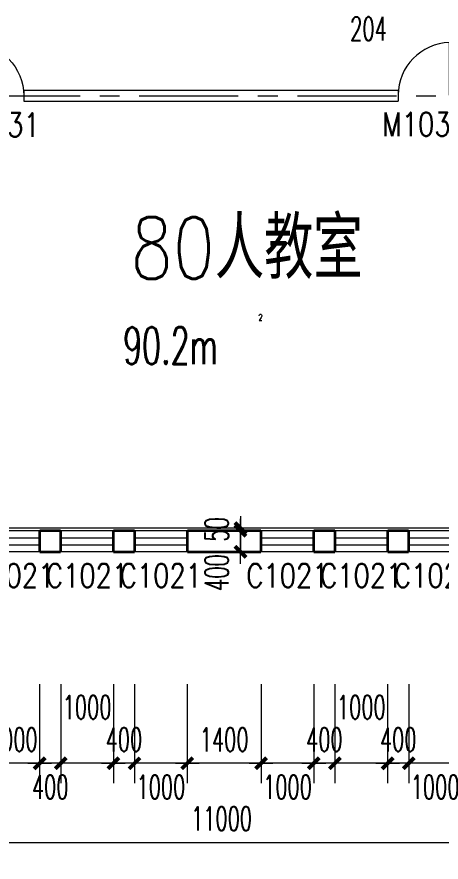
# Model space of a CAD drawing. Extents: x 1575758 to 1999219, y -897052 to -636879.
# Drawn here: x 1613863 to 1621907, y -825609 to -809576 of the extents above; entities that cross this region are included whole.
import ezdxf
from ezdxf.enums import TextEntityAlignment as Align

# ---------------------------------------------------------------- set-up
doc = ezdxf.new("R2010")
doc.units = 0
doc.header["$LTSCALE"] = 1500
doc.header["$MEASUREMENT"] = 0
doc.linetypes.add('CENTER', pattern=[2, 1.25, -0.25, 0.25, -0.25])
doc.layers.get('0').update_dxf_attribs({"linetype": 'CONTINUOUS', "lineweight": 5})
doc.layers.get('DEFPOINTS').update_dxf_attribs({"linetype": 'CONTINUOUS', "lineweight": 5})
for name, color, linetype, lineweight in [('DOTE', 7, 'CENTER', 5), ('PUB_DIM', 7, 'CONTINUOUS', 5), ('PUB_TEXT', 7, 'CONTINUOUS', 5), ('U型玻璃', 7, 'CONTINUOUS', 5), ('WALL', 7, 'CONTINUOUS', 5), ('WINDOW', 7, 'CONTINUOUS', 0), ('WINDOW_TEXT', 7, 'CONTINUOUS', 5), ('我的', 7, 'CONTINUOUS', 5)]:
    doc.layers.add(name, color=color, linetype=linetype, lineweight=lineweight)
doc.styles.add('_SIMPLEX', font='SIMPLEX.shx', dxfattribs={"width": 0.6})
doc.styles.add('DIM_FONT', font='romans.shx', dxfattribs={"width": 0.6})
doc.styles.add('H1', font='romans.shx', dxfattribs={"width": 1.2, "bigfont": 'hztxt.shx'})
doc.styles.add('SIMPLEX', font='SIMPLEX.SHX', dxfattribs={"width": 0.6})
doc.dimstyles.new('NORMAL', dxfattribs={"dimscale": 1.5, "dimtxt": 300, "dimasz": 1, "dimexe": 250, "dimexo": 300, "dimgap": 150, "dimtad": 1, "dimdec": 0, "dimdsep": 46, "dimtxsty": 'DIM_FONT', "dimblk1": '_DIMX', "dimblk2": '_DIMX', "dimsah": 1, "dimcen": 2.5, "dimdle": 0.3, "dimclrd": 256, "dimclre": 256, "dimclrt": 256, "dimadec": 0, "dimazin": 0, "dimtfac": 1, "dimtdec": 0, "dimtix": 1, "dimtmove": 2, "dimatfit": 3, "dimldrblk": '_DIMX', "dimfxl": 1, "dimtvp": 1, "dimtolj": 1, "dimtzin": 0, "dimlwd": -1, "dimlwe": -1, "dimarcsym": 0})

# ---------------------------------------------------------------- blocks, each defined once
blk = doc.blocks.new('M_A2ZXL')
blk.add_line((-0.472, 0), (-0.472, -1))
blk.add_arc((-0.5, 0), 1, 271.6231, 0)
blk = doc.blocks.new('_WBLK')
for p, q in [((-0.5, 0.5), (0.5, 0.5)), ((0.5, 0.167), (-0.5, 0.167)), ((0.5, -0.167), (-0.5, -0.167)), ((-0.5, -0.5), (0.5, -0.5))]:
    blk.add_line(p, q)
at = {"layer": 'WINDOW_TEXT', "style": 'SIMPLEX', "flags": 9}
blk.add_attdef('A', text='', height=1, dxfattribs=at).set_placement((0, 1.5), align=Align.MIDDLE)
blk = doc.blocks.new('_DIMX')
blk.add_line((-150, 0), (150, 0))
at = {"const_width": 50}
blk.add_lwpolyline([(-70, -70), (70, 70)], dxfattribs=at)
blk = doc.blocks.new('*D713')
at = {"layer": 'DEFPOINTS', "color": 0, "lineweight": 5}
for p in [(1612243, -821818), (1623243, -821784), (1623243, -825234)]:
    blk.add_point(p, dxfattribs=at)
at = {"layer": 'PUB_DIM'}
for p, q in [((1612243, -822268), (1612243, -825609)), ((1623243, -822234), (1623243, -825609)), ((1612245, -825234), (1623242, -825234))]:
    blk.add_line(p, q, dxfattribs=at)
at = {"layer": 'PUB_DIM', "xscale": 1.5, "yscale": 1.5, "zscale": 1.5, "rotation": 180}
blk.add_blockref('_DIMX', (1612243, -825234), dxfattribs=at)
at = {"layer": 'PUB_DIM', "xscale": 1.5, "yscale": 1.5, "zscale": 1.5}
blk.add_blockref('_DIMX', (1623243, -825234), dxfattribs=at)
at = {"layer": 'PUB_DIM', "insert": (1617743, -824784), "char_height": 450, "attachment_point": 5, "style": 'DIM_FONT'}
blk.add_mtext('\\A1;11000', dxfattribs=at)
blk = doc.blocks.new('*D784')
at = {"layer": 'DEFPOINTS', "color": 0, "lineweight": 5}
for p in [(1621293, -821784), (1622293, -821784), (1621293, -823734)]:
    blk.add_point(p, dxfattribs=at)
at = {"layer": 'PUB_DIM'}
for p, q in [((1621293, -822234), (1621293, -824109)), ((1622293, -822234), (1622293, -824109)), ((1622292, -823734), (1621295, -823734))]:
    blk.add_line(p, q, dxfattribs=at)
at = {"layer": 'PUB_DIM', "xscale": 1.5, "yscale": 1.5, "zscale": 1.5}
for p, rotation in [((1621293, -823734), 179.9999999999866), ((1622293, -823734), 359.9999999999867)]:
    blk.add_blockref('_DIMX', p, dxfattribs=dict(at, rotation=rotation))
at = {"layer": 'PUB_DIM', "insert": (1621793, -824184), "char_height": 450, "attachment_point": 5, "style": 'DIM_FONT'}
blk.add_mtext('\\A1;1000', dxfattribs=at)
blk = doc.blocks.new('*D785')
at = {"layer": 'DEFPOINTS', "color": 0, "lineweight": 5}
for p in [(1620893, -821784), (1621293, -821784), (1620893, -823734)]:
    blk.add_point(p, dxfattribs=at)
at = {"layer": 'PUB_DIM'}
for p, q in [((1620893, -822234), (1620893, -824109)), ((1621293, -822234), (1621293, -824109)), ((1620892, -823734), (1620890, -823734)), ((1621293, -823734), (1620893, -823734)), ((1621295, -823734), (1621296, -823734))]:
    blk.add_line(p, q, dxfattribs=at)
at = {"layer": 'PUB_DIM', "xscale": 1.5, "yscale": 1.5, "zscale": 1.5}
blk.add_blockref('_DIMX', (1620893, -823734), dxfattribs=at)
at = {"layer": 'PUB_DIM', "xscale": 1.5, "yscale": 1.5, "zscale": 1.5, "rotation": 180}
blk.add_blockref('_DIMX', (1621293, -823734), dxfattribs=at)
at = {"layer": 'PUB_DIM', "insert": (1621093, -823284), "char_height": 450, "attachment_point": 5, "style": 'DIM_FONT'}
blk.add_mtext('\\A1;400', dxfattribs=at)
blk = doc.blocks.new('*D786')
at = {"layer": 'DEFPOINTS', "color": 0, "lineweight": 5}
for p in [(1619893, -821784), (1620893, -821784), (1619893, -823734)]:
    blk.add_point(p, dxfattribs=at)
at = {"layer": 'PUB_DIM'}
for p, q in [((1619893, -822234), (1619893, -824109)), ((1620893, -822234), (1620893, -824109)), ((1620892, -823734), (1619895, -823734))]:
    blk.add_line(p, q, dxfattribs=at)
at = {"layer": 'PUB_DIM', "xscale": 1.5, "yscale": 1.5, "zscale": 1.5}
for p, rotation in [((1619893, -823734), 179.9999999999866), ((1620893, -823734), 359.9999999999867)]:
    blk.add_blockref('_DIMX', p, dxfattribs=dict(at, rotation=rotation))
at = {"layer": 'PUB_DIM', "insert": (1620393, -822671), "char_height": 450, "attachment_point": 5, "style": 'DIM_FONT'}
blk.add_mtext('\\A1;1000', dxfattribs=at)
blk = doc.blocks.new('*D787')
at = {"layer": 'DEFPOINTS', "color": 0, "lineweight": 5}
for p in [(1619493, -821784), (1619893, -821784), (1619493, -823734)]:
    blk.add_point(p, dxfattribs=at)
at = {"layer": 'PUB_DIM'}
for p, q in [((1619493, -822234), (1619493, -824109)), ((1619893, -822234), (1619893, -824109)), ((1619492, -823734), (1619490, -823734)), ((1619893, -823734), (1619493, -823734)), ((1619895, -823734), (1619896, -823734))]:
    blk.add_line(p, q, dxfattribs=at)
at = {"layer": 'PUB_DIM', "xscale": 1.5, "yscale": 1.5, "zscale": 1.5}
for p, rotation in [((1619493, -823734), 359.9999999999833), ((1619893, -823734), 179.9999999999833)]:
    blk.add_blockref('_DIMX', p, dxfattribs=dict(at, rotation=rotation))
at = {"layer": 'PUB_DIM', "insert": (1619693, -823284), "char_height": 450, "attachment_point": 5, "style": 'DIM_FONT'}
blk.add_mtext('\\A1;400', dxfattribs=at)
blk = doc.blocks.new('*D788')
at = {"layer": 'DEFPOINTS', "color": 0, "lineweight": 5}
for p in [(1618493, -821784), (1619493, -821784), (1618493, -823734)]:
    blk.add_point(p, dxfattribs=at)
at = {"layer": 'PUB_DIM'}
for p, q in [((1618493, -822234), (1618493, -824109)), ((1619493, -822234), (1619493, -824109)), ((1619492, -823734), (1618495, -823734))]:
    blk.add_line(p, q, dxfattribs=at)
at = {"layer": 'PUB_DIM', "xscale": 1.5, "yscale": 1.5, "zscale": 1.5}
for p, rotation in [((1618493, -823734), 179.9999999999866), ((1619493, -823734), 359.9999999999867)]:
    blk.add_blockref('_DIMX', p, dxfattribs=dict(at, rotation=rotation))
at = {"layer": 'PUB_DIM', "insert": (1618993, -824184), "char_height": 450, "attachment_point": 5, "style": 'DIM_FONT'}
blk.add_mtext('\\A1;1000', dxfattribs=at)
blk = doc.blocks.new('*D789')
at = {"layer": 'DEFPOINTS', "color": 0, "lineweight": 5}
for p in [(1617093, -821784), (1618493, -821784), (1617093, -823734)]:
    blk.add_point(p, dxfattribs=at)
at = {"layer": 'PUB_DIM'}
for p, q in [((1617093, -822234), (1617093, -824109)), ((1618493, -822234), (1618493, -824109)), ((1618492, -823734), (1617095, -823734))]:
    blk.add_line(p, q, dxfattribs=at)
at = {"layer": 'PUB_DIM', "xscale": 1.5, "yscale": 1.5, "zscale": 1.5}
for p, rotation in [((1617093, -823734), 179.9999999999857), ((1618493, -823734), 359.9999999999857)]:
    blk.add_blockref('_DIMX', p, dxfattribs=dict(at, rotation=rotation))
at = {"layer": 'PUB_DIM', "insert": (1617793, -823284), "char_height": 450, "attachment_point": 5, "style": 'DIM_FONT'}
blk.add_mtext('\\A1;1400', dxfattribs=at)
blk = doc.blocks.new('*D790')
at = {"layer": 'DEFPOINTS', "color": 0, "lineweight": 5}
for p in [(1616093, -821784), (1617093, -821784), (1616093, -823734)]:
    blk.add_point(p, dxfattribs=at)
at = {"layer": 'PUB_DIM'}
for p, q in [((1616093, -822234), (1616093, -824109)), ((1617093, -822234), (1617093, -824109)), ((1617092, -823734), (1616095, -823734))]:
    blk.add_line(p, q, dxfattribs=at)
at = {"layer": 'PUB_DIM', "xscale": 1.5, "yscale": 1.5, "zscale": 1.5}
for p, rotation in [((1616093, -823734), 179.9999999999933), ((1617093, -823734), 359.9999999999933)]:
    blk.add_blockref('_DIMX', p, dxfattribs=dict(at, rotation=rotation))
at = {"layer": 'PUB_DIM', "insert": (1616593, -824184), "char_height": 450, "attachment_point": 5, "style": 'DIM_FONT'}
blk.add_mtext('\\A1;1000', dxfattribs=at)
blk = doc.blocks.new('*D791')
at = {"layer": 'DEFPOINTS', "color": 0, "lineweight": 5}
for p in [(1615693, -821784), (1616093, -821784), (1615693, -823734)]:
    blk.add_point(p, dxfattribs=at)
at = {"layer": 'PUB_DIM'}
for p, q in [((1615693, -822234), (1615693, -824109)), ((1616093, -822234), (1616093, -824109)), ((1615692, -823734), (1615690, -823734)), ((1616093, -823734), (1615693, -823734)), ((1616095, -823734), (1616096, -823734))]:
    blk.add_line(p, q, dxfattribs=at)
at = {"layer": 'PUB_DIM', "xscale": 1.5, "yscale": 1.5, "zscale": 1.5}
for p, rotation in [((1615693, -823734), 359.9999999999833), ((1616093, -823734), 179.9999999999833)]:
    blk.add_blockref('_DIMX', p, dxfattribs=dict(at, rotation=rotation))
at = {"layer": 'PUB_DIM', "insert": (1615893, -823284), "char_height": 450, "attachment_point": 5, "style": 'DIM_FONT'}
blk.add_mtext('\\A1;400', dxfattribs=at)
blk = doc.blocks.new('*D792')
at = {"layer": 'DEFPOINTS', "color": 0, "lineweight": 5}
for p in [(1614693, -821784), (1615693, -821784), (1614693, -823734)]:
    blk.add_point(p, dxfattribs=at)
at = {"layer": 'PUB_DIM'}
for p, q in [((1614693, -822234), (1614693, -824109)), ((1615693, -822234), (1615693, -824109)), ((1615692, -823734), (1614695, -823734))]:
    blk.add_line(p, q, dxfattribs=at)
at = {"layer": 'PUB_DIM', "xscale": 1.5, "yscale": 1.5, "zscale": 1.5}
for p, rotation in [((1614693, -823734), 179.9999999999866), ((1615693, -823734), 359.9999999999867)]:
    blk.add_blockref('_DIMX', p, dxfattribs=dict(at, rotation=rotation))
at = {"layer": 'PUB_DIM', "insert": (1615193, -822671), "char_height": 450, "attachment_point": 5, "style": 'DIM_FONT'}
blk.add_mtext('\\A1;1000', dxfattribs=at)
blk = doc.blocks.new('*D793')
at = {"layer": 'DEFPOINTS', "color": 0, "lineweight": 5}
for p in [(1614293, -821784), (1614693, -821784), (1614293, -823734)]:
    blk.add_point(p, dxfattribs=at)
at = {"layer": 'PUB_DIM'}
for p, q in [((1614293, -822234), (1614293, -824109)), ((1614693, -822234), (1614693, -824109)), ((1614292, -823734), (1614290, -823734)), ((1614693, -823734), (1614293, -823734)), ((1614695, -823734), (1614696, -823734))]:
    blk.add_line(p, q, dxfattribs=at)
at = {"layer": 'PUB_DIM', "xscale": 1.5, "yscale": 1.5, "zscale": 1.5}
blk.add_blockref('_DIMX', (1614293, -823734), dxfattribs=at)
at = {"layer": 'PUB_DIM', "xscale": 1.5, "yscale": 1.5, "zscale": 1.5, "rotation": 180}
blk.add_blockref('_DIMX', (1614693, -823734), dxfattribs=at)
at = {"layer": 'PUB_DIM', "insert": (1614493, -824184), "char_height": 450, "attachment_point": 5, "style": 'DIM_FONT'}
blk.add_mtext('\\A1;400', dxfattribs=at)
blk = doc.blocks.new('*D794')
at = {"layer": 'DEFPOINTS', "color": 0, "lineweight": 5}
for p in [(1613293, -821784), (1614293, -821784), (1613293, -823734)]:
    blk.add_point(p, dxfattribs=at)
at = {"layer": 'PUB_DIM'}
for p, q in [((1613293, -822234), (1613293, -824109)), ((1614293, -822234), (1614293, -824109)), ((1613292, -823734), (1613290, -823734)), ((1614293, -823734), (1613293, -823734)), ((1614295, -823734), (1614296, -823734))]:
    blk.add_line(p, q, dxfattribs=at)
at = {"layer": 'PUB_DIM', "xscale": 1.5, "yscale": 1.5, "zscale": 1.5}
for p, rotation in [((1613293, -823734), 359.9999999999867), ((1614293, -823734), 179.9999999999866)]:
    blk.add_blockref('_DIMX', p, dxfattribs=dict(at, rotation=rotation))
at = {"layer": 'PUB_DIM', "insert": (1613793, -823284), "char_height": 450, "attachment_point": 5, "style": 'DIM_FONT'}
blk.add_mtext('\\A1;1000', dxfattribs=at)
blk = doc.blocks.new('*D2238')
at = {"layer": 'DEFPOINTS', "color": 0, "lineweight": 5}
for p in [(1618103, -819273), (1618103, -819323), (1618103, -819323)]:
    blk.add_point(p, dxfattribs=at)
at = {"layer": 'PUB_DIM'}
for p, q in [((1617653, -819273), (1617728, -819273)), ((1617653, -819323), (1617728, -819323)), ((1618103, -819272), (1618103, -819270)), ((1618103, -819273), (1618103, -819323)), ((1618103, -819325), (1618103, -819326))]:
    blk.add_line(p, q, dxfattribs=at)
at = {"layer": 'PUB_DIM', "xscale": 1.5, "yscale": 1.5, "zscale": 1.5}
for p, rotation in [((1618103, -819273), 270), ((1618103, -819323), 90)]:
    blk.add_blockref('_DIMX', p, dxfattribs=dict(at, rotation=rotation))
at = {"layer": 'PUB_DIM', "insert": (1617653, -819298), "char_height": 450, "attachment_point": 5, "rotation": 90, "style": 'DIM_FONT'}
blk.add_mtext('\\A1;50', dxfattribs=at)
blk = doc.blocks.new('*D2239')
at = {"layer": 'DEFPOINTS', "color": 0, "lineweight": 5}
for p in [(1618103, -819323), (1618103, -819723), (1618103, -819723)]:
    blk.add_point(p, dxfattribs=at)
at = {"layer": 'PUB_DIM'}
for p, q in [((1617653, -819323), (1617728, -819323)), ((1618103, -819322), (1618103, -819320)), ((1618103, -819323), (1618103, -819723)), ((1617653, -819723), (1617728, -819723)), ((1618103, -819725), (1618103, -819726))]:
    blk.add_line(p, q, dxfattribs=at)
at = {"layer": 'PUB_DIM', "xscale": 1.5, "yscale": 1.5, "zscale": 1.5}
for p, rotation in [((1618103, -819323), 270), ((1618103, -819723), 90)]:
    blk.add_blockref('_DIMX', p, dxfattribs=dict(at, rotation=rotation))
at = {"layer": 'PUB_DIM', "insert": (1617653, -820116), "char_height": 450, "attachment_point": 5, "rotation": 90, "style": 'DIM_FONT'}
blk.add_mtext('\\A1;400', dxfattribs=at)

msp = doc.modelspace()

# ---------------------------------------------------------------- linework, layer by layer
at = {"layer": 'DOTE'}
msp.add_line((1598184.1, -811073.5), (1623243.1, -811073.5), dxfattribs=at)
at = {"layer": 'PUB_DIM'}
msp.add_line((1688708.5, -819273.5), (1598184.1, -819273.5), dxfattribs=at)
at = {"layer": 'U型玻璃'}
for p, q in [((1621093.1, -810973.5), (1613993.1, -810973.5)), ((1613993.1, -810973.5), (1613993.1, -811173.5)), ((1621093.1, -810973.5), (1621093.1, -811173.5)), ((1613993.1, -811173.5), (1621093.1, -811173.5))]:
    msp.add_line(p, q, dxfattribs=at)
at = {"layer": 'WALL', "const_width": 50}
for points in [[(1614293.1, -819723.5), (1614293.1, -819323.5)], [(1614293.1, -819323.5), (1614693.1, -819323.5)], [(1614693.1, -819723.5), (1614693.1, -819323.5)], [(1615693.1, -819723.5), (1615693.1, -819323.5)], [(1615693.1, -819323.5), (1616093.1, -819323.5)], [(1616093.1, -819723.5), (1616093.1, -819323.5)], [(1617093.1, -819723.5), (1617093.1, -819323.5)], [(1617093.1, -819323.5), (1618493.1, -819323.5)], [(1618493.1, -819723.5), (1618493.1, -819323.5)], [(1619493.1, -819723.5), (1619493.1, -819323.5)], [(1619493.1, -819323.5), (1619893.1, -819323.5)], [(1619893.1, -819723.5), (1619893.1, -819323.5)], [(1620893.1, -819723.5), (1620893.1, -819323.5)], [(1620893.1, -819323.5), (1621293.1, -819323.5)], [(1621293.1, -819723.5), (1621293.1, -819323.5)], [(1614693.1, -819723.5), (1614293.1, -819723.5)], [(1616093.1, -819723.5), (1615693.1, -819723.5)], [(1618493.1, -819723.5), (1617093.1, -819723.5)], [(1619893.1, -819723.5), (1619493.1, -819723.5)], [(1621293.1, -819723.5), (1620893.1, -819723.5)]]:
    msp.add_lwpolyline(points, dxfattribs=at)

# ---------------------------------------------------------------- block references
at = {"layer": 'WINDOW'}
ref = msp.add_blockref('M_A2ZXL', (1613493.1, -811073.5), dxfattribs=dict(at, xscale=-1000, yscale=1000, zscale=1000, rotation=180))
ref.add_attrib('A', 'M1031', dxfattribs={"layer": 'WINDOW_TEXT', "height": 450, "style": '_SIMPLEX', "width": 0.8, "flags": 8}).set_placement((1613493.1, -811623.5), align=Align.MIDDLE)
ref = msp.add_blockref('M_A2ZXL', (1621593.1, -811062.4), dxfattribs=dict(at, xscale=1000, yscale=1000, zscale=1000, rotation=180))
ref.add_attrib('A', 'M1031', dxfattribs={"layer": 'WINDOW_TEXT', "height": 450, "style": '_SIMPLEX', "width": 0.8, "flags": 8}).set_placement((1621593.1, -811612.4), align=Align.MIDDLE)
ref = msp.add_blockref('_WBLK', (1613793.1, -819523.5), dxfattribs=dict(at, xscale=1000, yscale=399.9999998378335, zscale=1000, rotation=180))
ref.add_attrib('A', 'C1021', dxfattribs={"layer": 'WINDOW_TEXT', "height": 450, "style": '_SIMPLEX', "width": 0.8, "flags": 8}).set_placement((1613793.1, -820173.5), align=Align.MIDDLE)
ref = msp.add_blockref('_WBLK', (1615193.1, -819523.5), dxfattribs=dict(at, xscale=1000, yscale=399.9999998398125, zscale=1000, rotation=180))
ref.add_attrib('A', 'C1021', dxfattribs={"layer": 'WINDOW_TEXT', "height": 450, "style": '_SIMPLEX', "width": 0.8, "flags": 8}).set_placement((1615193.1, -820173.5), align=Align.MIDDLE)
ref = msp.add_blockref('_WBLK', (1616593.1, -819523.5), dxfattribs=dict(at, xscale=1000, yscale=399.9999998416752, zscale=1000, rotation=180))
ref.add_attrib('A', 'C1021', dxfattribs={"layer": 'WINDOW_TEXT', "height": 450, "style": '_SIMPLEX', "width": 0.8, "flags": 8}).set_placement((1616593.1, -820173.5), align=Align.MIDDLE)
ref = msp.add_blockref('_WBLK', (1618993.1, -819523.5), dxfattribs=dict(at, xscale=1000, yscale=399.9999998423737, zscale=1000, rotation=180))
ref.add_attrib('A', 'C1021', dxfattribs={"layer": 'WINDOW_TEXT', "height": 450, "style": '_SIMPLEX', "width": 0.8, "flags": 8}).set_placement((1618993.1, -820173.5), align=Align.MIDDLE)
ref = msp.add_blockref('_WBLK', (1620393.1, -819523.5), dxfattribs=dict(at, xscale=1000, yscale=399.9999998442363, zscale=1000, rotation=180))
ref.add_attrib('A', 'C1021', dxfattribs={"layer": 'WINDOW_TEXT', "height": 450, "style": '_SIMPLEX', "width": 0.8, "flags": 8}).set_placement((1620393.1, -820173.5), align=Align.MIDDLE)
ref = msp.add_blockref('_WBLK', (1621793.1, -819523.5), dxfattribs=dict(at, xscale=1000, yscale=399.9999998462154, zscale=1000, rotation=180))
ref.add_attrib('A', 'C1021', dxfattribs={"layer": 'WINDOW_TEXT', "height": 450, "style": '_SIMPLEX', "width": 0.8, "flags": 8}).set_placement((1621793.1, -820173.5), align=Align.MIDDLE)

# ---------------------------------------------------------------- texts
at = {"layer": 'PUB_TEXT', "insert": (1618519.3, -815216.7), "char_height": 120, "width": 491, "attachment_point": 3, "style": 'DIM_FONT'}
msp.add_mtext('2', dxfattribs=at)
at = {"layer": '我的', "lineweight": 0, "style": 'H1', "width": 0.8}
msp.add_text('80人教室', height=1166.4, dxfattribs=at).set_placement((1616018.7, -814543.4))
at = {"layer": '我的', "color": 0, "lineweight": 5, "attachment_point": 1, "style": 'DIM_FONT'}
for s, insert, char_height, width in [('204', (1620182.5, -809575.9), 450, 1894.64), ('{\\C3;90.2m}', (1615877.4, -815462.6), 700, 2557.79)]:
    msp.add_mtext(s, dxfattribs=dict(at, insert=insert, char_height=char_height, width=width))

# ---------------------------------------------------------------- dimensions: what is measured, and where the dimension line sits
at = {"layer": 'PUB_DIM'}
for p1, p2, distance, picture, middle in [((1618103.1, -819273.5), (1618103.1, -819323.5), 0, '*D2238', (1617653.1, -819298.5)), ((1614293.1, -821783.5), (1613293.1, -821783.5), 1950, '*D794', (1613793.1, -823283.5)), ((1616093.1, -821783.5), (1615693.1, -821783.5), 1950, '*D791', (1615893.1, -823283.5)), ((1618493.1, -821783.5), (1617093.1, -821783.5), 1950, '*D789', (1617793.1, -823283.5)), ((1619893.1, -821783.5), (1619493.1, -821783.5), 1950, '*D787', (1619693.1, -823283.5)), ((1621293.1, -821783.5), (1620893.1, -821783.5), 1950, '*D785', (1621093.1, -823283.5))]:
    dim = msp.add_aligned_dim(p1=p1, p2=p2, distance=distance, dimstyle='NORMAL', dxfattribs=at)
    dim.commit()
    dim.dimension.update_dxf_attribs({"geometry": picture, "text_midpoint": middle})
for base, p1, p2, angle, picture, middle in [((1618103.1, -819723.5), (1618103.1, -819323.5), (1618103.1, -819723.5), 270, '*D2239', (1617653.1, -820115.8)), ((1614293.1, -823733.5), (1614693.1, -821783.5), (1614293.1, -821783.5), 180, '*D793', (1614493.1, -824183.5)), ((1614693.1, -823733.5), (1615693.1, -821783.5), (1614693.1, -821783.5), 180, '*D792', (1615193.1, -822670.6)), ((1616093.1, -823733.5), (1617093.1, -821783.5), (1616093.1, -821783.5), 180, '*D790', (1616593.1, -824183.5)), ((1618493.1, -823733.5), (1619493.1, -821783.5), (1618493.1, -821783.5), 180, '*D788', (1618993.1, -824183.5)), ((1619893.1, -823733.5), (1620893.1, -821783.5), (1619893.1, -821783.5), 180, '*D786', (1620393.1, -822670.6)), ((1621293.1, -823733.5), (1622293.1, -821783.5), (1621293.1, -821783.5), 180, '*D784', (1621793.1, -824183.5))]:
    dim = msp.add_linear_dim(base=base, p1=p1, p2=p2, angle=angle, dimstyle='NORMAL', dxfattribs=at)
    dim.commit()
    dim.dimension.update_dxf_attribs({"geometry": picture, "text_midpoint": middle, "dimtype": 161})
dim = msp.add_linear_dim(base=(1623243.1, -825233.5), p1=(1612243.1, -821818.2), p2=(1623243.1, -821783.5), dimstyle='NORMAL', dxfattribs=at)
dim.commit()
dim.dimension.update_dxf_attribs({"geometry": '*D713', "text_midpoint": (1617743.1, -824783.5)})

doc.saveas('drawing.dxf')
